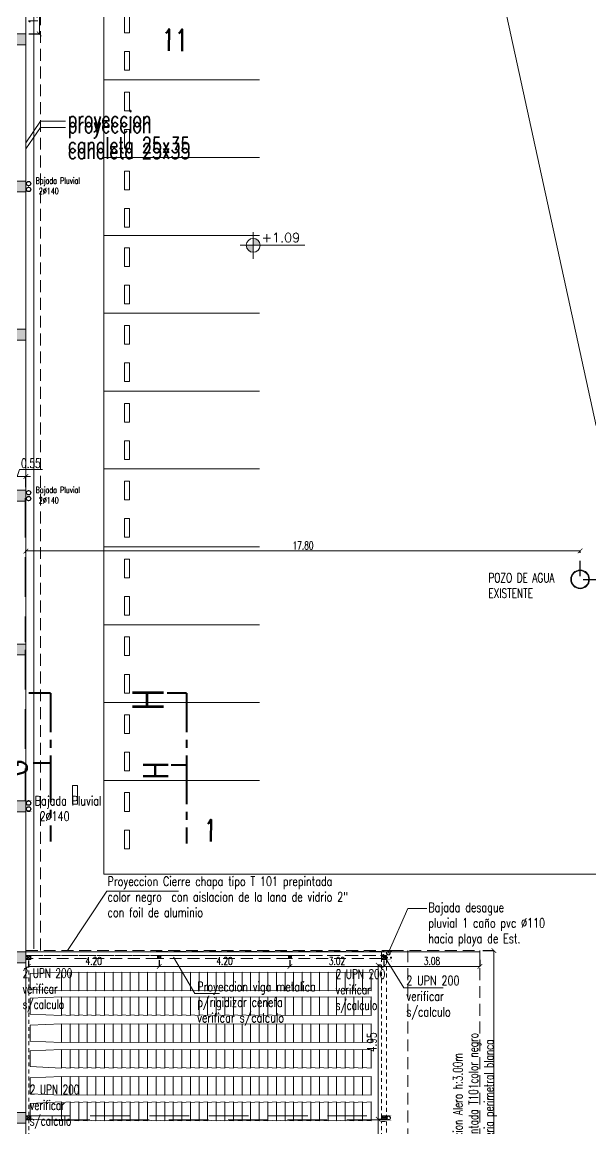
# Model space of a CAD drawing. Header units: millimetres. Extents: x 2828 to 3406, y 849 to 1266.
# Drawn here: x 2955.37 to 2973.64, y 1106.13 to 1141.67 of the extents above; entities that cross this region are included whole.
import ezdxf

# ---------------------------------------------------------------- set-up
doc = ezdxf.new("R2010")
doc.units = ezdxf.units.MM
doc.header["$PDMODE"] = 34
doc.header["$PDSIZE"] = -10
for name, pattern in [('CENTER', [2, 1.25, -0.25, 0.25, -0.25]), ('DASHDOT', [1, 0.5, -0.25, 0, -0.25]), ('DASHED', [19.049999999999997, 12.7, -6.35])]:
    doc.linetypes.add(name, pattern=pattern)
doc.layers.get('DEFPOINTS').update_dxf_attribs({"lineweight": 5})
for name, color, linetype, lineweight in [('0.05', 64, 'Continuous', 5), ('0.10', 161, 'Continuous', 9), ('0.15', 41, 'Continuous', 13), ('0.20', 4, 'Continuous', 15), ('0.30', 1, 'Continuous', 25), ('arq cotas', 152, 'Continuous', 13), ('arq tex', 31, 'Continuous', 5), ('arq tex 250', 31, 'Continuous', 5), ('columnas', 12, 'Continuous', 20), ('des pl texto', 41, 'Continuous', 5), ('equip tx', 220, 'Continuous', 5), ('gral texto', 70, 'Continuous', 5), ('L corte', 51, 'CENTER', 40), ('L corte 100', 83, 'CENTER', 40), ('proyecciones', 221, 'DASHED', 5)]:
    doc.layers.add(name, color=color, linetype=linetype, lineweight=lineweight)
for name, color, linetype, lineweight, true_color in [('equipa auxiliar', 7, 'Continuous', 13, 0x878787), ('hatch', 7, 'Continuous', 13, 0x949494), ('vehiculos', 7, 'Continuous', 9, 0x4a4a4a)]:
    doc.layers.add(name, color=color, linetype=linetype, lineweight=lineweight, true_color=true_color)
doc.styles.add('100', font='romans.shx', dxfattribs={"width": 0.75, "height": 0.2})
doc.styles.add('250-cts', font='romans.shx', dxfattribs={"width": 0.7, "height": 0.25})
doc.styles.add('COTAS', font='romans.shx')
doc.dimstyles.new('250', dxfattribs={"dimtxt": 0.3, "dimasz": 0.15, "dimexe": 0, "dimexo": 0.1, "dimgap": 0.05, "dimtad": 1, "dimzin": 0, "dimdsep": 46, "dimtxsty": '250-cts', "dimblk": 'ARCHTICK', "dimcen": 0.02, "dimclrd": 256, "dimclre": 256, "dimclrt": 256, "dimazin": 0, "dimtfac": 1, "dimtofl": 0, "dimtmove": 1, "dimatfit": 0, "dimldrblk": 'OPEN90', "dimfxl": 1, "dimtolj": 1, "dimtzin": 0, "dimlwd": -1, "dimarcsym": 0})

# ---------------------------------------------------------------- blocks, each defined once
blk = doc.blocks.new('colum. perim')
at = {"layer": '0.05'}
h = blk.add_hatch(color=256, dxfattribs=at)
h.dxf.hatch_style = 1
h.paths.add_polyline_path([(1.567334322282903, 49.6164756341102), (1.567334322282903, 49.9664756341102), (1.017334322282892, 49.96647563411017), (1.017334322282892, 49.6164756341102)])
at = {"layer": 'columnas'}
for p, q in [((1.567334322282903, 49.9664756341102), (1.017334322282892, 49.96647563411017)), ((1.017334322282892, 49.96647563411017), (1.017334322282892, 49.6164756341102)), ((1.017334322282892, 49.96647563411017), (1.567334322282903, 49.9664756341102)), ((1.017334322282892, 49.6164756341102), (1.017334322282892, 49.96647563411017)), ((1.567334322282903, 49.6164756341102), (1.567334322282903, 49.9664756341102)), ((1.567334322282903, 49.9664756341102), (1.567334322282903, 49.6164756341102)), ((1.017334322282892, 49.6164756341102), (1.567334322282903, 49.6164756341102)), ((1.567334322282903, 49.6164756341102), (1.017334322282892, 49.6164756341102))]:
    blk.add_line(p, q, dxfattribs=at)
blk = doc.blocks.new('_ARCHTICK')
at = {"color": 0, "linetype": 'ByBlock', "const_width": 0.15}
blk.add_lwpolyline([(-0.5, -0.5), (0.5, 0.5)], dxfattribs=at)
blk = doc.blocks.new('*D213')
at = {"layer": 'arq cotas', "transparency": 16777216}
for p, q in [((2955.218725408314, 1127.077636375367), (2955.286225408314, 1127.302636375367)), ((2955.286225408314, 1127.302636375367), (2956.026225408314, 1127.302636375367)), ((2954.943725408313, 1127.077636375367), (2954.793725408313, 1127.077636375367)), ((2954.943725408313, 1127.077636375367), (2955.493725408314, 1127.077636375367)), ((2955.493725408314, 1127.077636375367), (2955.643725408314, 1127.077636375367))]:
    blk.add_line(p, q, dxfattribs=at)
at = {"layer": 'arq cotas', "linetype": 'DASHDOT', "lineweight": -2, "transparency": 16777216}
for p, q in [((2954.943725408313, 1126.736866127902), (2954.943725408313, 1127.077636375367)), ((2955.493725408314, 1126.736866127902), (2955.493725408314, 1127.077636375367))]:
    blk.add_line(p, q, dxfattribs=at)
at = {"layer": 'DEFPOINTS', "color": 0, "transparency": 16777216}
for p in [(2955.493725408314, 1127.077636375367), (2954.943725408313, 1126.636866127902), (2955.493725408314, 1126.636866127902)]:
    blk.add_point(p, dxfattribs=at)
at = {"layer": 'arq cotas', "transparency": 16777216, "xscale": 0.15, "yscale": 0.15, "zscale": 0.15}
blk.add_blockref('_ARCHTICK', (2954.943725408313, 1127.077636375367), dxfattribs=at)
at = {"layer": 'arq cotas', "transparency": 16777216, "xscale": 0.15, "yscale": 0.15, "zscale": 0.15, "rotation": 180}
blk.add_blockref('_ARCHTICK', (2955.493725408314, 1127.077636375367), dxfattribs=at)
at = {"layer": 'arq cotas', "transparency": 16777216, "insert": (2955.656225408314, 1127.502636375367), "char_height": 0.3, "attachment_point": 5, "style": '250-cts'}
blk.add_mtext('\\A1;0.55', dxfattribs=at)
blk = doc.blocks.new('_Open90')
at = {"color": 0, "linetype": 'ByBlock', "lineweight": -2}
for p, q in [((0, 0), (-1, 0)), ((-0.5, 0.5), (0, 0)), ((0, 0), (-0.5, -0.5))]:
    blk.add_line(p, q, dxfattribs=at)
blk = doc.blocks.new('NIVEL')
at = {"layer": '0.10'}
h = blk.add_hatch(color=256, dxfattribs=at)
h.paths.add_polyline_path([(265.7353445571013, 100.1040895991147), (265.7373848911744, 99.65995018513684), (266.1815236928529, 99.66211971406653, 0.1035604483469258), (266.1433515084651, 99.84010314141995, 0.297796235187946)])
h.paths.add_polyline_path([(265.7373848911744, 99.65995018513661), (265.2932460894966, 99.65778065620691, 0.1035604483467802), (265.331418273884, 99.47979722885361, 0.297796235187946), (265.7394252252483, 99.21581077115877)])
for p, q in [((265.7373848911749, 98.78220300344435), (265.7373848911749, 100.5126208083572)), ((264.9023653021301, 99.65995018513684), (269.0557292805545, 99.65995018513684))]:
    blk.add_line(p, q, dxfattribs=at)
blk.add_circle((265.7373848911749, 99.65995018513684), 0.4441441005031938, dxfattribs=at)
blk = doc.blocks.new('UPN 16')
at = {"layer": '0.05'}
for p, q in [((2964.539947449355, 1086.708532794568), (2964.699947449355, 1086.578532794568)), ((2964.699947449355, 1086.708532794568), (2964.539947449355, 1086.578532794568))]:
    blk.add_line(p, q, dxfattribs=at)
at = {"layer": '0.20'}
for p, q in [((2964.699947449355, 1086.708532794568), (2964.539947449355, 1086.708532794568)), ((2964.539947449355, 1086.708532794568), (2964.539947449355, 1086.643532794568)), ((2964.539947449355, 1086.578532794568), (2964.539947449355, 1086.643532794568)), ((2964.699947449355, 1086.578532794568), (2964.539947449355, 1086.578532794568)), ((2964.691414116022, 1086.699999461235), (2964.548480782688, 1086.699999461235)), ((2964.548480782689, 1086.699999461235), (2964.548480782688, 1086.645325290445)), ((2964.548480782689, 1086.587066127902), (2964.548480782688, 1086.641740298692)), ((2964.691414116022, 1086.587066127901), (2964.548480782688, 1086.587066127902)), ((2964.691414116021, 1086.699999461235), (2964.691414116022, 1086.645325290445)), ((2964.691414116021, 1086.587066127902), (2964.691414116022, 1086.641740298692)), ((2964.699947449355, 1086.708532794568), (2964.699947449355, 1086.643532794568)), ((2964.699947449355, 1086.578532794568), (2964.699947449355, 1086.643532794568))]:
    blk.add_line(p, q, dxfattribs=at)
for centre, start, end in [((2964.542220842248, 1086.653918196572), 257.6525615963203, 306.0733742859655), ((2964.542220842248, 1086.633147392565), 53.9266257140275, 102.3474384036785), ((2964.697674056462, 1086.653918196572), 233.9266257140154, 282.3474384036799), ((2964.697674056462, 1086.633147392565), 77.65256159632138, 126.0733742859782)]:
    blk.add_arc(centre, 0.01063131647626381, start, end, dxfattribs=at)
blk = doc.blocks.new('*D368')
at = {"layer": 'arq cotas', "linetype": 'DASHDOT', "lineweight": -2, "transparency": 16777216}
for p, q in [((2955.59372540832, 1142.561860788284), (2955.925671332596, 1142.561860788284)), ((2955.59372540832, 1141.291866127902), (2955.925671332596, 1141.291866127902))]:
    blk.add_line(p, q, dxfattribs=at)
at = {"layer": 'arq cotas', "transparency": 16777216}
blk.add_line((2955.925671332596, 1142.561860788284), (2955.925671332596, 1141.291866127902), dxfattribs=at)
at = {"layer": 'DEFPOINTS', "color": 0, "transparency": 16777216}
for p in [(2955.49372540832, 1142.561860788284), (2955.49372540832, 1141.291866127902), (2955.925671332596, 1141.291866127902)]:
    blk.add_point(p, dxfattribs=at)
at = {"layer": 'arq cotas', "transparency": 16777216, "xscale": 0.15, "yscale": 0.15, "zscale": 0.15}
for p, rotation in [((2955.925671332596, 1142.561860788284), 90), ((2955.925671332596, 1141.291866127902), 270)]:
    blk.add_blockref('_ARCHTICK', p, dxfattribs=dict(at, rotation=rotation))
at = {"layer": 'arq cotas', "transparency": 16777216, "insert": (2955.725671332596, 1141.926863458094), "char_height": 0.3, "attachment_point": 5, "rotation": 90, "style": '250-cts'}
blk.add_mtext('\\A1;1.27', dxfattribs=at)
blk = doc.blocks.new('UPN 100')
at = {"layer": '0.10'}
for p, q in [((2960.422400905207, 1086.697453104488), (2960.322400905206, 1086.697453104488)), ((2960.322400905206, 1086.697453104488), (2960.322400905208, 1086.648573414408)), ((2960.422400905207, 1086.697453104488), (2960.322400905206, 1086.597412484647)), ((2960.422400905207, 1086.597412484647), (2960.322400905206, 1086.697453104488)), ((2960.322400905206, 1086.597412484647), (2960.322400905208, 1086.646332794568)), ((2960.422400905207, 1086.597412484647), (2960.322400905206, 1086.597412484647)), ((2960.417067571874, 1086.692119771155), (2960.32773423854, 1086.692119771154)), ((2960.32773423854, 1086.692119771154), (2960.32773423854, 1086.647453104488)), ((2960.32773423854, 1086.60274581798), (2960.32773423854, 1086.647453104488)), ((2960.417067571874, 1086.60274581798), (2960.32773423854, 1086.60274581798)), ((2960.417067571874, 1086.692119771155), (2960.417067571878, 1086.647453104488)), ((2960.417067571874, 1086.60274581798), (2960.417067571878, 1086.647453104488)), ((2960.422400905207, 1086.697453104488), (2960.42240090521, 1086.648573414411)), ((2960.422400905207, 1086.597412484647), (2960.42240090521, 1086.646332794564))]:
    blk.add_line(p, q, dxfattribs=at)
for centre, start, end in [((2960.326313367979, 1086.65394398074), 233.926625714053, 282.347438403695), ((2960.326313367979, 1086.640962228236), 77.65256159630546, 126.0733742859443), ((2960.418488442434, 1086.65394398074), 257.652561596305, 306.0733742859471), ((2960.418488442434, 1086.640962228235), 53.92662571405568, 102.3474384036945)]:
    blk.add_arc(centre, 0.006644572797676213, start, end, dxfattribs=at)
blk = doc.blocks.new('A$C7EDF4F95')
at = {"layer": 'equipa auxiliar'}
blk.add_lwpolyline([(-1.401579720550217e-05, -0.5097345130816393), (0, 0), (1.00354106361192, 0.04510514974481339), (1.003524565850512, -0.5548948500281767)], close=True, dxfattribs=at)
for points in [[(1.003540695913216, 0.0317324850498153), (1.279647258197656, 0.04509755785466041), (1.279630760436703, -0.5549024419187845), (1.003524933548761, -0.5415221853331786)], [(1.279646890498952, 0.03172489315920757), (1.555753452783392, 0.04508996596450743), (1.555736955021985, -0.5549100338089374), (1.279631128134497, -0.5415297772233316)], [(1.555753085085144, 0.03171730126905459), (1.831859647369583, 0.04508237407435445), (1.831843149608176, -0.5549176256990904), (1.555737322720233, -0.5415373691134846)], [(1.831859279671335, 0.03170970937890161), (2.10796584195532, 0.04507478218420147), (2.107949344193912, -0.5549252175892434), (1.831843517306424, -0.5415449610040923)], [(2.107965474257071, 0.03170211748874863), (2.384072036541511, 0.04506719029404849), (2.384055538779648, -0.5549328094793964), (2.107949711892161, -0.5415525528947001)], [(2.384071668842807, 0.03169452559859565), (2.660178231127247, 0.04505959840389551), (2.660161733365385, -0.5549404013695494), (2.384055906478352, -0.541560144784853)], [(2.660177863428544, 0.03168693370844267), (2.936284425712984, 0.04505200651328778), (2.936267927951576, -0.5549479932597023), (2.660162101064088, -0.541567736675006)], [(2.93628405801428, 0.03167934181828969), (3.21239062029872, 0.0450444146231348), (3.212374122537767, -0.5549555851498553), (2.936268295649825, -0.541575328565159)], [(3.212390252600926, 0.03167174992768196), (3.488496814885366, 0.04503682273298182), (3.488480317123503, -0.554963177040463), (3.212374490236016, -0.5415829204548572)], [(3.488496447186662, 0.03166415803752898), (3.764603009471102, 0.04502923084282884), (3.76458651170924, -0.554970768930616), (3.488480684822207, -0.541590512345465)], [(3.764602641772399, 0.031656566147376), (4.040709204056839, 0.04502163895267586), (4.040692706295431, -0.554978360820769), (3.764586879407943, -0.5415981042360727)], [(4.040708836358135, 0.03164897425722302), (4.316815398642575, 0.04501404706252288), (4.316798900881167, -0.554985952710922), (4.04069307399368, -0.5416056961262257)], [(4.316815030944326, 0.03164138236707004), (4.592921593228766, 0.04500645517191515), (4.592905095467358, -0.554993544601075), (4.316799268579416, -0.5416132880163786)], [(4.592921225530063, 0.03163379047691706), (4.869027787814503, 0.04499886328176217), (4.869011290053095, -0.555001136491228), (4.592905463165607, -0.5416208799065316)], [(4.869027420116254, 0.03162619858676408), (5.145133982400694, 0.04499127139206394), (5.145117484638831, -0.5550087283813809), (4.869011657751798, -0.5416284717957751)], [(5.14513361470199, 0.0316186066966111), (5.42124017698643, 0.04498367950191096), (5.421223679225022, -0.5550163202715339), (5.145117852337535, -0.5416360636863828)], [(5.421239809287727, 0.03161101480645812), (5.697346371572166, 0.04497608761175798), (5.697329873811213, -0.5550239121616869), (5.421224046923271, -0.5416436555769906)], [(5.697346003873918, 0.03160342291630514), (5.973452566158358, 0.044968495721605), (5.97343606839695, -0.5550315040518399), (5.697330241509007, -0.5416512474671435)], [(5.973452198460109, 0.03159583102615215), (6.249558760744549, 0.04496090383099727), (6.249542262983141, -0.5550390959419929), (5.973436436095199, -0.5416588393572965)], [(6.249558393045845, 0.03158823913599917), (6.525664955330285, 0.04495331194084429), (6.525648457568877, -0.5550466878321458), (6.24954263068139, -0.5416664312474495)], [(6.525664587632036, 0.03158064724584619), (6.801771149916476, 0.04494572005114605), (6.801754652154614, -0.5550542797222988), (6.525648825267581, -0.541674023136693)], [(6.801770782217773, 0.03157305535569321), (7.077877344502213, 0.04493812816099307), (7.077860846740805, -0.5550618716124518), (6.801755019853317, -0.5416816150273007)], [(7.077876976803509, 0.03156546346554023), (7.353983539087949, 0.04493053627084009), (7.353967041326996, -0.5550694635026048), (7.077861214439054, -0.5416892069179085)], [(7.3539831713897, 0.03155787157538725), (7.63008973367414, 0.04492294438068711), (7.630073235912732, -0.5550770553927578), (7.35396740902479, -0.5416967988080614)], [(7.630089365975891, 0.03155027968455215), (7.906195928260331, 0.04491535248939726), (7.906179430498923, -0.5550846472835929), (7.630073603610981, -0.5417043906988965)], [(7.906195560561628, 0.03154268779439917), (8.182302122846068, 0.04490776059924428), (8.18228562508466, -0.5550922391737458), (7.906179798197172, -0.5417119825890495)], [(8.182301755147819, 0.03153509590424619), (8.458408317432259, 0.04490016870954605), (8.458391819670396, -0.5550998310638988), (8.182285992783363, -0.541719574478293)], [(8.458407949733555, 0.03152750401409321), (8.734514512017995, 0.04489257681939307), (8.734498014256587, -0.5551074229540518), (8.4583921873691, -0.5417271663689007)], [(8.734514144319292, 0.03151991212394023), (9.010620706603731, 0.04488498492924009), (9.010604208842778, -0.5551150148442048), (8.734498381954836, -0.5417347582595085)], [(9.010620338905483, 0.03151232023378725), (9.286726901189923, 0.04487739303908711), (9.286710403428515, -0.5551226067343578), (9.010604576540572, -0.5417423501496614)], [(9.286726533491674, 0.0315047283434069), (9.562833095776114, 0.04486980114825201), (9.562816598014706, -0.5551301986247381), (9.286710771126764, -0.5417499420400418)], [(9.56283272807741, 0.03149713645325392), (9.83893929036185, 0.04486220925809903), (9.838922792600442, -0.5551377905148911), (9.562816965712955, -0.5417575339301948)], [(9.838938922663601, 0.03148954456310094), (10.11504548494804, 0.0448546173684008), (10.11502898718618, -0.5551453824050441), (9.838923160299146, -0.5417651258194383)], [(10.11504511724934, 0.03148195267294795), (10.39115167953378, 0.04484702547824782), (10.39113518177237, -0.555152974295197), (10.11502935488488, -0.541772717710046)], [(10.39115131183507, 0.03147436078279497), (10.66725787411951, 0.04483943358809483), (10.66724137635856, -0.55516056618535), (10.39113554947062, -0.5417803096006537)], [(10.66725750642127, 0.03146676889264199), (10.9433640687057, 0.04483184169794185), (10.9433475709443, -0.555168158075503), (10.66724174405635, -0.5417879014908067)]]:
    blk.add_lwpolyline(points, dxfattribs=at)
blk = doc.blocks.new('CAÑO PLUVIAL')
at = {"layer": '0.10'}
for radius in [0.07999999999999997, 0.07000000000024997]:
    blk.add_circle((2918.995853167095, 1168.895915800268, 142.3435748903341), radius, dxfattribs=at)
blk = doc.blocks.new('A$C66FC009E')
at = {"layer": '0.10'}
for p, q in [((-0.02999999999929059, -3.183231456205249e-12), (9.094947017729282e-13, 0.02999999999678948)), ((-0.02999999999929059, 0.02999999999678948), (9.094947017729282e-13, -3.183231456205249e-12))]:
    blk.add_line(p, q, dxfattribs=at)
blk.add_lwpolyline([(-0.02999999999929059, 0.02999999999678948), (9.094947017729282e-13, 0.02999999999678948), (9.094947017729282e-13, -3.183231456205249e-12), (-0.02999999999929059, -3.183231456205249e-12), (-0.02999999999929059, 0.02999999999678948)], dxfattribs=at)
blk = doc.blocks.new('A$C644B6DCD')
at = {"layer": '0.20', "const_width": 0.005}
blk.add_lwpolyline([(-0.05932018582370802, 0.1166332466775657), (-0.1393201858236353, 0.1166332466775657), (-0.1393201858236353, -0.007024030461934672), (-0.09932018582367164, -0.007024030461934672), (-0.09932018582367164, -0.04336675332615414), (0.1843370913115905, -0.04336675332638151), (0.1843370913111357, 0.2066332468784822), (0.1443370913120816, 0.2066332468787095), (0.1443370913120816, 0.2466332468786732), (0.02067981442451128, 0.2466332468791279), (0.02067981442451128, 0.1766332468785095)], dxfattribs=at)
at = {"layer": '0.10'}
for p in [(-0.06932018582438104, 0.08663324668100358), (0.05067981442380187, 0.1766332468816927), (0.1843370913102262, 0.1766332468816927), (-0.06932018582438104, -0.04336675332297091), (0.184337091310681, -0.04336675332251616)]:
    blk.add_blockref('A$C66FC009E', p, dxfattribs=at)
blk = doc.blocks.new('*D573')
at = {"layer": 'arq cotas', "linetype": 'DASHDOT', "lineweight": -2, "transparency": 16777216}
for p, q in [((2966.893729830495, 1106.431866128111), (2966.809307288598, 1106.431866128111)), ((2966.893729830494, 1101.481866128108), (2966.809307288598, 1101.481866128108))]:
    blk.add_line(p, q, dxfattribs=at)
at = {"layer": 'arq cotas', "transparency": 16777216}
blk.add_line((2966.809307288598, 1101.481866128108), (2966.809307288598, 1106.431866128111), dxfattribs=at)
at = {"layer": 'DEFPOINTS', "color": 0, "transparency": 16777216}
for p in [(2966.809307288598, 1106.431866128111), (2966.993729830495, 1106.431866128111), (2966.993729830494, 1101.481866128108)]:
    blk.add_point(p, dxfattribs=at)
at = {"layer": 'arq cotas', "transparency": 16777216, "xscale": 0.15, "yscale": 0.15, "zscale": 0.15}
for p, rotation in [((2966.809307288598, 1106.431866128111), 90), ((2966.809307288598, 1101.481866128108), 270)]:
    blk.add_blockref('_ARCHTICK', p, dxfattribs=dict(at, rotation=rotation))
at = {"layer": 'arq cotas', "transparency": 16777216, "insert": (2966.609307288597, 1103.95686612811), "char_height": 0.3, "attachment_point": 5, "rotation": 90, "style": '250-cts'}
blk.add_mtext('\\A1;4.95', dxfattribs=at)
blk = doc.blocks.new('*D574')
at = {"layer": 'arq cotas', "linetype": 'DASHDOT', "lineweight": -2, "transparency": 16777216}
for p, q in [((2966.893729830494, 1111.381866128104), (2966.809307288598, 1111.381866128104)), ((2966.893729830495, 1106.431866128111), (2966.809307288598, 1106.431866128111))]:
    blk.add_line(p, q, dxfattribs=at)
at = {"layer": 'arq cotas', "transparency": 16777216}
blk.add_line((2966.809307288598, 1106.431866128111), (2966.809307288598, 1111.381866128104), dxfattribs=at)
at = {"layer": 'DEFPOINTS', "color": 0, "transparency": 16777216}
for p in [(2966.809307288598, 1111.381866128104), (2966.993729830494, 1111.381866128104), (2966.993729830495, 1106.431866128111)]:
    blk.add_point(p, dxfattribs=at)
at = {"layer": 'arq cotas', "transparency": 16777216, "xscale": 0.15, "yscale": 0.15, "zscale": 0.15}
for p, rotation in [((2966.809307288598, 1111.381866128104), 90), ((2966.809307288598, 1106.431866128111), 270)]:
    blk.add_blockref('_ARCHTICK', p, dxfattribs=dict(at, rotation=rotation))
at = {"layer": 'arq cotas', "transparency": 16777216, "insert": (2966.609307288597, 1108.906866128108), "char_height": 0.3, "attachment_point": 5, "rotation": 90, "style": '250-cts'}
blk.add_mtext('\\A1;4.95', dxfattribs=at)
blk = doc.blocks.new('*D737')
at = {"layer": 'arq cotas', "linetype": 'DASHDOT', "lineweight": -2, "transparency": 16777216}
for p, q in [((2970.173729830497, 1111.856866127904), (2970.525374018413, 1111.856866127904)), ((2970.173729830492, 1084.456866127903), (2970.525374018413, 1084.456866127903))]:
    blk.add_line(p, q, dxfattribs=at)
at = {"layer": 'arq cotas', "transparency": 16777216}
blk.add_line((2970.525374018413, 1084.456866127903), (2970.525374018413, 1111.856866127904), dxfattribs=at)
at = {"layer": 'DEFPOINTS', "color": 0, "transparency": 16777216}
for p in [(2970.073729830497, 1111.856866127904), (2970.525374018413, 1111.856866127904), (2970.073729830492, 1084.456866127903)]:
    blk.add_point(p, dxfattribs=at)
at = {"layer": 'arq cotas', "transparency": 16777216, "xscale": 0.15, "yscale": 0.15, "zscale": 0.15}
for p, rotation in [((2970.525374018413, 1111.856866127904), 90), ((2970.525374018413, 1084.456866127903), 270)]:
    blk.add_blockref('_ARCHTICK', p, dxfattribs=dict(at, rotation=rotation))
at = {"layer": 'arq cotas', "transparency": 16777216, "insert": (2970.350374018413, 1098.156866127904), "char_height": 0.25, "attachment_point": 5, "rotation": 90, "style": '250-cts'}
blk.add_mtext('\\A1;27.40', dxfattribs=at)
blk = doc.blocks.new('*D738')
at = {"layer": 'arq cotas', "linetype": 'DASHDOT', "lineweight": -2, "transparency": 16777216}
for p, q in [((2966.993729830494, 1111.5318661279), (2966.993729830494, 1111.344271061727)), ((2970.073729830498, 1111.556866128106), (2970.073729830498, 1111.344271061727))]:
    blk.add_line(p, q, dxfattribs=at)
at = {"layer": 'arq cotas', "transparency": 16777216}
blk.add_line((2966.993729830494, 1111.344271061727), (2970.073729830498, 1111.344271061727), dxfattribs=at)
at = {"layer": 'DEFPOINTS', "color": 0, "transparency": 16777216}
for p in [(2966.993729830494, 1111.6318661279), (2970.073729830498, 1111.656866128106), (2970.073729830498, 1111.344271061727)]:
    blk.add_point(p, dxfattribs=at)
at = {"layer": 'arq cotas', "transparency": 16777216, "xscale": 0.15, "yscale": 0.15, "zscale": 0.15, "rotation": 180}
blk.add_blockref('_ARCHTICK', (2966.993729830494, 1111.344271061727), dxfattribs=at)
at = {"layer": 'arq cotas', "transparency": 16777216, "xscale": 0.15, "yscale": 0.15, "zscale": 0.15}
blk.add_blockref('_ARCHTICK', (2970.073729830498, 1111.344271061727), dxfattribs=at)
at = {"layer": 'arq cotas', "transparency": 16777216, "insert": (2968.533729830496, 1111.519271061727), "char_height": 0.25, "attachment_point": 5, "style": '250-cts'}
blk.add_mtext('\\A1;3.08', dxfattribs=at)
blk = doc.blocks.new('*D739')
at = {"layer": 'arq cotas', "linetype": 'DASHDOT', "lineweight": -2, "transparency": 16777216}
for p, q in [((2963.97372540832, 1111.546845817983), (2963.97372540832, 1111.344271061727)), ((2966.993729830494, 1111.5318661279), (2966.993729830494, 1111.344271061727))]:
    blk.add_line(p, q, dxfattribs=at)
at = {"layer": 'arq cotas', "transparency": 16777216}
blk.add_line((2966.993729830494, 1111.344271061727), (2963.97372540832, 1111.344271061727), dxfattribs=at)
at = {"layer": 'DEFPOINTS', "color": 0, "transparency": 16777216}
for p in [(2963.97372540832, 1111.646845817983), (2966.993729830494, 1111.6318661279), (2963.97372540832, 1111.344271061727)]:
    blk.add_point(p, dxfattribs=at)
at = {"layer": 'arq cotas', "transparency": 16777216, "xscale": 0.15, "yscale": 0.15, "zscale": 0.15, "rotation": 180}
blk.add_blockref('_ARCHTICK', (2963.97372540832, 1111.344271061727), dxfattribs=at)
at = {"layer": 'arq cotas', "transparency": 16777216, "xscale": 0.15, "yscale": 0.15, "zscale": 0.15}
blk.add_blockref('_ARCHTICK', (2966.993729830494, 1111.344271061727), dxfattribs=at)
at = {"layer": 'arq cotas', "transparency": 16777216, "insert": (2965.483727619408, 1111.519271061727), "char_height": 0.25, "attachment_point": 5, "style": '250-cts'}
blk.add_mtext('\\A1;3.02', dxfattribs=at)
blk = doc.blocks.new('*D740')
at = {"layer": 'arq cotas', "linetype": 'DASHDOT', "lineweight": -2, "transparency": 16777216}
for p, q in [((2959.773725408319, 1111.546845817983), (2959.773725408319, 1111.344271061727)), ((2963.97372540832, 1111.546845817983), (2963.97372540832, 1111.344271061727))]:
    blk.add_line(p, q, dxfattribs=at)
at = {"layer": 'arq cotas', "transparency": 16777216}
blk.add_line((2963.97372540832, 1111.344271061727), (2959.773725408319, 1111.344271061727), dxfattribs=at)
at = {"layer": 'DEFPOINTS', "color": 0, "transparency": 16777216}
for p in [(2959.773725408319, 1111.646845817983), (2963.97372540832, 1111.646845817983), (2959.773725408319, 1111.344271061727)]:
    blk.add_point(p, dxfattribs=at)
at = {"layer": 'arq cotas', "transparency": 16777216, "xscale": 0.15, "yscale": 0.15, "zscale": 0.15, "rotation": 180}
blk.add_blockref('_ARCHTICK', (2959.773725408319, 1111.344271061727), dxfattribs=at)
at = {"layer": 'arq cotas', "transparency": 16777216, "xscale": 0.15, "yscale": 0.15, "zscale": 0.15}
blk.add_blockref('_ARCHTICK', (2963.97372540832, 1111.344271061727), dxfattribs=at)
at = {"layer": 'arq cotas', "transparency": 16777216, "insert": (2961.87372540832, 1111.519271061727), "char_height": 0.25, "attachment_point": 5, "style": '250-cts'}
blk.add_mtext('\\A1;4.20', dxfattribs=at)
blk = doc.blocks.new('*D741')
at = {"layer": 'arq cotas', "linetype": 'DASHDOT', "lineweight": -2, "transparency": 16777216}
for p, q in [((2955.57372540832, 1111.531866127904), (2955.57372540832, 1111.344271061727)), ((2959.773725408319, 1111.546845817983), (2959.773725408319, 1111.344271061727))]:
    blk.add_line(p, q, dxfattribs=at)
at = {"layer": 'arq cotas', "transparency": 16777216}
blk.add_line((2959.773725408319, 1111.344271061727), (2955.57372540832, 1111.344271061727), dxfattribs=at)
at = {"layer": 'DEFPOINTS', "color": 0, "transparency": 16777216}
for p in [(2955.57372540832, 1111.631866127904), (2959.773725408319, 1111.646845817983), (2955.57372540832, 1111.344271061727)]:
    blk.add_point(p, dxfattribs=at)
at = {"layer": 'arq cotas', "transparency": 16777216, "xscale": 0.15, "yscale": 0.15, "zscale": 0.15, "rotation": 180}
blk.add_blockref('_ARCHTICK', (2955.57372540832, 1111.344271061727), dxfattribs=at)
at = {"layer": 'arq cotas', "transparency": 16777216, "xscale": 0.15, "yscale": 0.15, "zscale": 0.15}
blk.add_blockref('_ARCHTICK', (2959.773725408319, 1111.344271061727), dxfattribs=at)
at = {"layer": 'arq cotas', "transparency": 16777216, "insert": (2957.67372540832, 1111.519271061727), "char_height": 0.25, "attachment_point": 5, "style": '250-cts'}
blk.add_mtext('\\A1;4.20', dxfattribs=at)
blk = doc.blocks.new('*D839')
at = {"layer": 'arq cotas', "linetype": 'DASHDOT', "lineweight": -2, "transparency": 16777216}
for p, q in [((2955.493725413342, 1123.873535925346), (2955.493725413342, 1124.68650869082)), ((2973.293725408314, 1123.873535925346), (2973.293725408314, 1124.68650869082))]:
    blk.add_line(p, q, dxfattribs=at)
at = {"layer": 'arq cotas', "transparency": 16777216}
blk.add_line((2973.293725408314, 1124.68650869082), (2955.493725413342, 1124.68650869082), dxfattribs=at)
at = {"layer": 'DEFPOINTS', "color": 0, "transparency": 16777216}
for p in [(2955.493725413342, 1124.68650869082), (2955.493725413342, 1123.773535925346, -101.1666555813427), (2973.293725408314, 1123.773535925346)]:
    blk.add_point(p, dxfattribs=at)
at = {"layer": 'arq cotas', "transparency": 16777216, "xscale": 0.15, "yscale": 0.15, "zscale": 0.15, "rotation": 180}
blk.add_blockref('_ARCHTICK', (2955.493725413342, 1124.68650869082), dxfattribs=at)
at = {"layer": 'arq cotas', "transparency": 16777216, "xscale": 0.15, "yscale": 0.15, "zscale": 0.15}
blk.add_blockref('_ARCHTICK', (2973.293725408314, 1124.68650869082), dxfattribs=at)
at = {"layer": 'arq cotas', "transparency": 16777216, "insert": (2964.393725410828, 1124.86150869082), "char_height": 0.25, "attachment_point": 5, "style": '250-cts'}
blk.add_mtext('\\A1;17.80', dxfattribs=at)
blk = doc.blocks.new('*D842')
at = {"layer": 'arq cotas', "linetype": 'DASHDOT', "lineweight": -2, "transparency": 16777216}
for p, q in [((2973.393725408313, 1123.773535925346), (2982.319024006416, 1123.773535925346)), ((2987.993725408315, 1117.773535925346), (2982.319024006416, 1117.773535925346))]:
    blk.add_line(p, q, dxfattribs=at)
at = {"layer": 'arq cotas', "transparency": 16777216}
blk.add_line((2982.319024006416, 1117.773535925346), (2982.319024006416, 1123.773535925346), dxfattribs=at)
at = {"layer": 'DEFPOINTS', "color": 0, "transparency": 16777216}
for p in [(2973.293725408314, 1123.773535925346), (2982.319024006416, 1123.773535925346), (2988.093725408315, 1117.773535925346)]:
    blk.add_point(p, dxfattribs=at)
at = {"layer": 'arq cotas', "transparency": 16777216, "xscale": 0.15, "yscale": 0.15, "zscale": 0.15}
for p, rotation in [((2982.319024006416, 1123.773535925346), 90), ((2982.319024006416, 1117.773535925346), 270)]:
    blk.add_blockref('_ARCHTICK', p, dxfattribs=dict(at, rotation=rotation))
at = {"layer": 'arq cotas', "transparency": 16777216, "insert": (2982.144024006415, 1120.773535925346), "char_height": 0.25, "attachment_point": 5, "rotation": 90, "style": '250-cts'}
blk.add_mtext('\\A1;6.00', dxfattribs=at)

msp = doc.modelspace()

# ---------------------------------------------------------------- linework, layer by layer
at = {"layer": '0.05', "ltscale": 0.05}
msp.add_line((2955.493606965699, 1146.266866127902), (2955.493606965698, 1141.291866127902), dxfattribs=at)
at = {"layer": '0.05'}
for p, q in [((2955.493469813734, 1140.941866127903), (2955.493725408315, 1136.456866127903)), ((2957.993725413342, 1139.818737361434), (2962.993725413342, 1139.818737361434)), ((2957.993725413342, 1139.818737361434), (2962.993725413342, 1139.818737361434)), ((2957.993725413342, 1137.318737361434), (2962.993725413342, 1137.318737361434)), ((2955.493725408315, 1136.456866127903), (2955.493725408315, 1133.956866127903)), ((2957.993725413342, 1134.818737361434), (2962.993725413342, 1134.818737361434)), ((2955.493725408313, 1126.736866127903), (2955.493725408313, 1133.956866127903)), ((2957.993725413342, 1132.318737361434), (2962.993725413342, 1132.318737361434)), ((2957.993725413342, 1129.818737361434), (2962.993725413342, 1129.818737361434)), ((2957.993725413342, 1127.318737361434), (2962.993725413342, 1127.318737361434)), ((2955.493725408313, 1121.696866127903), (2955.493725408313, 1126.386866127903)), ((2955.493725408313, 1121.696866127903), (2955.493725408313, 1126.386866127903)), ((2955.493725408313, 1121.696237459177), (2955.493725408313, 1126.386237459177)), ((2957.993725413342, 1124.818737361434), (2962.993725413342, 1124.818737361434)), ((2957.993725413342, 1122.318737361434), (2962.993725413342, 1122.318737361434)), ((2957.993725413342, 1122.318737361434), (2962.993725413342, 1122.318737361434)), ((2955.493725408313, 1121.456866127903), (2955.493725408312, 1106.656866127903)), ((2957.993725413342, 1119.818737361434), (2962.993725413342, 1119.818737361434)), ((2957.993725413342, 1117.318737361434), (2962.993725413342, 1117.318737361434)), ((2957.993725413342, 1114.306866127903), (2962.993725413342, 1114.306866127903)), ((2957.993725413342, 1114.306866127903), (2962.993725413342, 1114.306866127903))]:
    msp.add_line(p, q, dxfattribs=at)
at = {"layer": '0.05', "linetype": 'ByBlock'}
for p, q in [((2967.00395982583, 1111.56687029071), (2967.003959825315, 1111.5668661279)), ((2955.493725411834, 1108.231866127904), (2955.493725411789, 1106.531866127875))]:
    msp.add_line(p, q, dxfattribs=at)
at = {"layer": '0.05'}
for points in [[(2957.993725413342, 1195.502401255846), (2957.993725413342, 1202.957827984478), (2955.493781364421, 1202.957827984479), (2955.493725408313, 1111.806866127903), (2970.073729830498, 1111.806866127903)], [(2973.804020526219, 1114.306866127903), (2957.993725413342, 1114.306866127903), (2957.993725413342, 1142.318737361434)]]:
    msp.add_lwpolyline(points, dxfattribs=at)
for points, const_width in [([(2955.493725408311, 1136.535288449106), (2955.493725408312, 1136.579575772746), (2955.677064125561, 1136.579575772746), (2955.677064125566, 1136.204156483059), (2955.493725408312, 1136.204156483059), (2955.493725408312, 1136.249897415613)], 0.002), ([(2955.493725408311, 1126.606790700445), (2955.493725408312, 1126.651078024086), (2955.677064125561, 1126.651078024086), (2955.677064125566, 1126.275658734398), (2955.493725408312, 1126.275658734399), (2955.493725408312, 1126.321399666952)], 0.002), ([(2955.493725408311, 1116.639066193672), (2955.493725408312, 1116.683353517312), (2955.677064125561, 1116.683353517312), (2955.677064125566, 1116.307934227625), (2955.493725408312, 1116.307934227625), (2955.493725408312, 1116.353675160179)], 0.002), ([(2967.073729830495, 1106.524722466083), (2967.073729830495, 1106.556586786516), (2967.231967231476, 1106.556586786516), (2967.231967231482, 1106.407215402477), (2967.073729830496, 1106.407215402477), (2967.073729830495, 1106.437159132322)], 0.005)]:
    msp.add_lwpolyline(points, dxfattribs=dict(at, const_width=const_width))
msp.add_lwpolyline([(2955.193534395585, 1106.306866127903), (2955.493725408312, 1106.306866127903), (2955.493725408312, 1101.656866127903), (2955.193534395585, 1101.656866127903)], close=True, dxfattribs=at)
for centre in [(2955.580966220474, 1136.4836551888), (2955.580966220474, 1136.295539420708), (2955.580966220474, 1126.55515744014), (2955.580966220474, 1126.367041672047), (2955.580966220474, 1116.587432933366), (2955.580966220474, 1116.399317165274)]:
    msp.add_circle(centre, 0.07, dxfattribs=at)
at = {"layer": '0.15'}
for radius in [0.3, 0.28]:
    msp.add_circle((2973.293725408314, 1123.773535925346), radius, dxfattribs=at)
at = {"layer": '0.20', "const_width": 0.005}
msp.add_lwpolyline([(2966.994816341622, 1111.696856351375), (2966.914816341622, 1111.696856351375), (2966.914816341622, 1111.820513628515), (2966.954816341622, 1111.820513628515), (2966.954816341622, 1111.856856351379), (2967.238473618757, 1111.856856351379), (2967.238473618757, 1111.606856351174), (2967.198473618758, 1111.606856351174), (2967.198473618758, 1111.566856351174), (2967.07481634187, 1111.566856351174), (2967.07481634187, 1111.631856351375)], dxfattribs=at)
at = {"layer": '0.30'}
for centre in [(2955.580966220476, 1136.483655188801), (2955.580966220476, 1136.295539420708), (2955.580966220476, 1126.55515744014), (2955.580966220476, 1126.367041672048), (2955.580966220476, 1116.587432933367), (2955.580966220476, 1116.399317165274)]:
    msp.add_circle(centre, 0.07, dxfattribs=at)
at = {"layer": 'arq tex'}
for p, q in [((2955.963725408298, 1138.286686851393), (2955.493725408313, 1137.596163828439)), ((2955.963725408298, 1138.286686851393), (2956.771145024281, 1138.286686851393)), ((2956.833041397304, 1111.856866127904), (2958.090726579666, 1113.757311375089)), ((2958.090726579666, 1113.757311375089), (2960.396147642677, 1113.757311375089)), ((2967.132725725073, 1111.770646783662), (2967.75938542768, 1113.208245392475, -2.715367536371268e-08)), ((2967.75938542768, 1113.208245392475, -2.715367536371268e-08), (2968.372183528993, 1113.208245392475, -2.715367536371268e-08))]:
    msp.add_line(p, q, dxfattribs=at)
at = {"layer": 'arq tex 250'}
for p, q in [((2960.235464210375, 1111.642006792325), (2960.921612361006, 1110.469377294766)), ((2966.994816341622, 1111.696856351375), (2967.636675493184, 1110.654990341496)), ((2960.921612361006, 1110.469377294766), (2961.715206963156, 1110.469377294766)), ((2967.636675493184, 1110.654990341496), (2968.894585428703, 1110.654990341496))]:
    msp.add_line(p, q, dxfattribs=at)
at = {"layer": 'equip tx'}
for q in [(2955.493725408313, 1137.797396450184), (2956.771145024281, 1138.487919473138)]:
    msp.add_line((2955.963725408298, 1138.487919473138), q, dxfattribs=at)
at = {"layer": 'hatch'}
msp.add_line((2967.393725408246, 1158.106835840771), (2973.80402052624, 1128.707317282632), dxfattribs=at)
at = {"layer": 'L corte'}
for p, q in [((2956.286488352718, 1120.118849119739), (2955.586659628811, 1120.118849119739)), ((2956.286488352718, 1120.118849119739), (2956.286488352718, 1116.976241339366)), ((2960.652107909344, 1120.118849119739), (2960.034838411812, 1120.118849119739)), ((2960.652107909344, 1120.118849119739), (2960.652107909344, 1116.976241339366))]:
    msp.add_line(p, q, dxfattribs=at)
at = {"layer": 'L corte 100'}
for p, q in [((2956.286488352718, 1117.868593228495), (2955.726625373592, 1117.868593228495)), ((2956.286488352718, 1117.868593228495), (2956.286488352718, 1115.354507004196)), ((2960.652107909344, 1117.803884846384), (2960.158292311317, 1117.803884846384)), ((2960.652107909344, 1117.803884846384), (2960.652107909344, 1115.289798622085))]:
    msp.add_line(p, q, dxfattribs=at)
at = {"layer": 'proyecciones', "color": 251, "ltscale": 0.1, "true_color": 0x6b6b6b}
for p, q in [((2955.468725408313, 1126.386866127903), (2955.468725408312, 1121.756866127903)), ((2955.468725408312, 1121.506866127903), (2955.468725408312, 1116.656866127903))]:
    msp.add_line(p, q, dxfattribs=at)
at = {"layer": 'proyecciones', "ltscale": 0.03, "elevation": -101.1666555813427}
msp.add_lwpolyline([(2955.493725413342, 1236.299721276208), (2955.743725408317, 1236.299721276208), (2955.743725408317, 1111.856866127904), (2955.493725413342, 1111.856866127904)], close=True, dxfattribs=at)
at = {"layer": 'proyecciones', "ltscale": 0.03}
for points in [[(2955.743725408317, 1112.263170967978), (2955.743725408314, 1112.263170967978), (2955.743725408314, 1236.299723306747), (2955.743725408317, 1236.299723306747)], [(2955.49372540832, 1111.696866127904), (2966.914816341622, 1111.698684989913), (2966.914816341622, 1111.818684989976), (2955.49372540832, 1111.816866127966)], [(2959.723725408319, 1111.596825508062), (2955.65372540832, 1111.596825508062), (2955.65372540832, 1111.696891608651), (2959.723725408319, 1111.696891608651)], [(2963.923725408322, 1111.596825508295), (2959.82372540793, 1111.596825508295), (2959.82372540793, 1111.696891608883), (2963.923725408322, 1111.696891608883)], [(2966.913729830495, 1111.596800027316), (2964.023725407931, 1111.596800027316), (2964.023725407931, 1111.696866127904), (2966.913729830495, 1111.696866127904)]]:
    msp.add_lwpolyline(points, close=True, dxfattribs=at)
for points in [[(2955.965226143294, 1111.856866127904), (2955.965226143296, 1236.299721276208), (2955.743725408317, 1236.299723306747)], [(2967.238473618757, 1111.856856351379), (2970.073729830495, 1111.856866127904), (2970.073729830495, 1084.45686612737), (2955.24372540839, 1084.45686612737), (2955.243725408237, 1086.706866127699)], [(2955.493725408313, 1111.856866127904), (2967.23196723147, 1111.856866127904)], [(2967.760757681058, 1111.856858152318), (2967.760758693342, 1085.40945806901)]]:
    msp.add_lwpolyline(points, dxfattribs=at)
at = {"layer": 'proyecciones', "ltscale": 0.01}
for points in [[(2967.074816341869, 1106.496856351378), (2966.914816341869, 1106.496856351378), (2966.913729830495, 1111.5668661279), (2967.073729830495, 1111.5668661279)], [(2955.593725408314, 1111.316866128103), (2955.493725408318, 1111.316866128103), (2955.493725408318, 1106.5468661279), (2955.593725408314, 1106.5468661279)], [(2955.593725408314, 1106.4168661279), (2955.493725408319, 1106.4168661279), (2955.493725408319, 1101.546866128108), (2955.593725408314, 1101.546866128108)], [(2967.073729830498, 1101.546866128109), (2966.913729830499, 1101.546866128109), (2966.913729830499, 1106.366866128104), (2967.073729830498, 1106.366866128104)]]:
    msp.add_lwpolyline(points, close=True, dxfattribs=at)
at = {"layer": 'proyecciones', "color": 251, "ltscale": 0.1, "true_color": 0x6b6b6b}
msp.add_lwpolyline([(2955.653725408314, 1106.546866128105), (2967.073729830494, 1106.5468661279), (2967.073729830494, 1106.4168661279), (2955.653725408314, 1106.4168661279)], close=True, dxfattribs=at)
at = {"layer": 'vehiculos', "elevation": -101.1666555813427}
for points in [[(2958.663725413341, 1141.924164090066), (2958.663725413341, 1141.324164090066), (2958.823725413341, 1141.324164090066), (2958.823725413341, 1141.924164090066)], [(2958.663725413341, 1140.124164090066), (2958.663725413341, 1140.724164090065), (2958.823725413341, 1140.724164090065), (2958.823725413341, 1140.124164090066)], [(2958.663725413341, 1139.424164090066), (2958.663725413341, 1138.824164090066), (2958.823725413341, 1138.824164090066), (2958.823725413341, 1139.424164090066)], [(2958.663725413341, 1137.624164090066), (2958.663725413341, 1138.224164090065), (2958.823725413341, 1138.224164090065), (2958.823725413341, 1137.624164090066)], [(2958.663725413341, 1136.880093000628), (2958.663725413341, 1136.280093000627), (2958.823725413341, 1136.280093000627), (2958.823725413341, 1136.880093000628)], [(2958.663725413341, 1135.080093000628), (2958.663725413341, 1135.680093000627), (2958.823725413341, 1135.680093000627), (2958.823725413341, 1135.080093000628)], [(2958.66372541334, 1134.424164090066), (2958.66372541334, 1133.824164090066), (2958.823725413341, 1133.824164090066), (2958.823725413341, 1134.424164090066)], [(2958.66372541334, 1132.624164090066), (2958.66372541334, 1133.224164090065), (2958.823725413341, 1133.224164090065), (2958.823725413341, 1132.624164090066)], [(2958.663725413341, 1131.924164090066), (2958.663725413341, 1131.324164090066), (2958.823725413341, 1131.324164090066), (2958.823725413341, 1131.924164090066)], [(2958.663725413341, 1130.124164090066), (2958.663725413341, 1130.724164090065), (2958.823725413341, 1130.724164090065), (2958.823725413341, 1130.124164090066)], [(2958.66372541334, 1129.424164090066), (2958.66372541334, 1128.824164090066), (2958.823725413341, 1128.824164090066), (2958.823725413341, 1129.424164090066)], [(2958.66372541334, 1127.624164090066), (2958.66372541334, 1128.224164090065), (2958.823725413341, 1128.224164090065), (2958.823725413341, 1127.624164090066)], [(2958.663725413341, 1126.924164090066), (2958.663725413341, 1126.324164090066), (2958.823725413341, 1126.324164090066), (2958.823725413341, 1126.924164090066)], [(2958.663725413341, 1125.124164090066), (2958.663725413341, 1125.724164090065), (2958.823725413341, 1125.724164090065), (2958.823725413341, 1125.124164090066)], [(2958.66372541334, 1124.424164090066), (2958.66372541334, 1123.824164090066), (2958.823725413341, 1123.824164090066), (2958.823725413341, 1124.424164090066)], [(2958.66372541334, 1122.624164090066), (2958.66372541334, 1123.224164090065), (2958.823725413341, 1123.224164090065), (2958.823725413341, 1122.624164090066)], [(2958.663725413341, 1121.924164090066), (2958.663725413341, 1121.324164090066), (2958.823725413341, 1121.324164090066), (2958.823725413341, 1121.924164090066)], [(2958.663725413341, 1120.124164090066), (2958.663725413341, 1120.724164090065), (2958.823725413341, 1120.724164090065), (2958.823725413341, 1120.124164090066)], [(2958.663725413341, 1119.424164090066), (2958.663725413341, 1118.824164090066), (2958.823725413341, 1118.824164090066), (2958.823725413341, 1119.424164090066)], [(2958.663725413341, 1117.624164090066), (2958.663725413341, 1118.224164090065), (2958.823725413341, 1118.224164090065), (2958.823725413341, 1117.624164090066)], [(2958.663725413341, 1116.924164090066), (2958.663725413341, 1116.324164090066), (2958.823725413341, 1116.324164090066), (2958.823725413341, 1116.924164090066)], [(2958.663725413341, 1115.124164090066), (2958.663725413341, 1115.724164090065), (2958.823725413341, 1115.724164090065), (2958.823725413341, 1115.124164090066)]]:
    msp.add_lwpolyline(points, close=True, dxfattribs=at)
at = {"layer": 'vehiculos'}
msp.add_lwpolyline([(2956.989420850829, 1116.557317282631), (2956.989420850829, 1117.157317282631), (2957.149420850829, 1117.157317282631), (2957.149420850829, 1116.557317282631)], close=True, dxfattribs=at)

# ---------------------------------------------------------------- block references
for p in [(-9.046222041035435, 24.98833333333573), (2.373782381139335, 24.98833333333164), (-9.046222041036344, 19.83833333333155), (2.373782381140245, 19.8383333333345)]:
    msp.add_blockref('UPN 16', p)
at = {"layer": '0.05', "xscale": -1, "rotation": 180}
msp.add_blockref('A$C644B6DCD', (2967.054136527445, 1111.813489598053), dxfattribs=at)
at = {"layer": '0.10', "xscale": 0.5, "yscale": 0.5, "zscale": 0.5}
msp.add_blockref('NIVEL', (2829.926361871529, 1084.6720350304), dxfattribs=at)
at = {"layer": '0.10', "xscale": -0.7490928343818268, "yscale": 0.7490928343818268, "zscale": 0.7490928343818268, "rotation": 180}
for p in [(780.5338485273351, 1987.382201447826, -106.6285519706422), (780.5338485273473, 1987.382166481236, -106.6285519706422), (780.5472288809606, 1982.091695755561, -106.6285519706422)]:
    msp.add_blockref('CAÑO PLUVIAL', p, dxfattribs=at)
at = {"layer": '0.10', "xscale": -1, "rotation": 180}
for p in [(-0.5986754968871537, 2198.294278612551), (3.601324503112664, 2198.294278612551)]:
    msp.add_blockref('UPN 100', p, dxfattribs=at)
at = {"layer": 'columnas', "xscale": -1}
msp.add_blockref('colum. perim', (2956.511059730597, 1091.325390493792), dxfattribs=at)
at = {"layer": 'columnas', "ltscale": 0.05, "xscale": -1}
for p in [(2956.511059730597, 1086.600390493789), (2956.511059730597, 1076.670390493792), (2956.511059730597, 1071.730390493793), (2956.511059730597, 1066.690390493793), (2956.511059730597, 1061.840390493793), (2956.511059730597, 1056.690390493793)]:
    msp.add_blockref('colum. perim', p, dxfattribs=at)
at = {"layer": 'columnas', "ltscale": 0.05}
msp.add_blockref('colum. perim', (2953.92639108603, 1081.841019162518), dxfattribs=at)
at = {"layer": 'equipa auxiliar'}
for p in [(2955.634317076083, 1111.113036189277), (2955.634317076083, 1110.325196413861), (2955.634317076083, 1109.452658241738), (2955.634317076083, 1108.634948482496), (2955.634317076083, 1107.762410310373), (2955.634317076083, 1106.944700551132)]:
    msp.add_blockref('A$C7EDF4F95', p, dxfattribs=at)

# ---------------------------------------------------------------- texts
at = {"layer": '0.10', "insert": (2963.066657090601, 1134.898390717965), "char_height": 0.3, "width": 2.114558365796483, "attachment_point": 1, "style": 'COTAS'}
msp.add_mtext('+1.09', dxfattribs=at)
at = {"layer": 'arq tex', "attachment_point": 1}
for s, width, gutter_width, insert, char_height, style in [('proyeccion\\Pcanaleta 25x35', 50.70214550810817, 12.5, (2956.841667947058, 1138.607999605329), 0.5, '100'), ('POZO DE AGUA\\PEXISTENTE', 53.27531914754854, 10, (2970.346962892076, 1123.975812475178), 0.3, '250-cts'), ('Bajada Pluvial\\P 2%%C140', 50.70214550810817, 12.5, (2955.777933203575, 1116.814316003431), 0.3, '100')]:
    msp.add_mtext_dynamic_manual_height_columns(s, width=width, gutter_width=gutter_width, heights=[0], dxfattribs=dict(at, insert=insert, char_height=char_height, style=style))
at = {"layer": 'arq tex', "char_height": 0.3, "attachment_point": 1}
for s, insert, width, style in [('Proyeccion Cierre chapa tipo T 101 prepintada \\Pcolor negro  con aislacion de la lana de vidrio 2"\\Pcon foil de aluminio ', (2958.114752570175, 1114.228771090226), 53.27531914754854, '100'), ('Bajada desague \\Ppluvial 1 caño pvc ∅110\\Phacia playa de Est.', (2968.418251399255, 1113.390928445603, -2.715367537896605e-08), 53.27531914754854, '100'), ('2 UPN 200\\Pverificar\\Ps/calculo ', (2955.390170069243, 1111.278452379263), 7.765117360675163, '250-cts'), ('2 UPN 200\\Pverificar\\Ps/calculo ', (2965.445178253528, 1111.248474576497), 7.765117360675163, '250-cts'), ('Proyeccion viga metalica\\Pp/rigidizar cenefa\\Pverificar s/calculo', (2960.99683347057, 1110.846197862799), 53.27531914754854, '100'), ('2 UPN 200\\Pverificar\\Ps/calculo ', (2967.712821189285, 1111.037147982529), 53.27531914754854, '100'), ('2 UPN 200\\Pverificar\\Ps/calculo ', (2955.619804798473, 1107.536169961914, -5.158114201169055e-05), 7.765117360675163, '250-cts')]:
    msp.add_mtext(s, dxfattribs=dict(at, insert=insert, width=width, style=style))
at = {"layer": 'arq tex', "linetype": 'Continuous', "ltscale": 0.02, "insert": (2969.214998513554, 1106.729520483443, 5.158114201190603e-05), "char_height": 0.3, "width": 6.908250836890971, "attachment_point": 2, "rotation": 89.99999999998853, "style": '250-cts'}
msp.add_mtext('Proyeccion Alero h:3.00m\\PChapa prepintada T101color negro\\Pcon singueria perimetral blanca', dxfattribs=at)
at = {"layer": 'des pl texto', "char_height": 0.2, "attachment_point": 1, "style": '100'}
for insert in [(2955.804523809083, 1136.678270558639), (2955.804523809083, 1126.748270558639)]:
    msp.add_mtext_dynamic_manual_height_columns('Bajada Pluvial\\P 2%%C140', width=50.70214550810817, gutter_width=12.5, heights=[0], dxfattribs=dict(at, insert=insert))
at = {"layer": 'equip tx', "insert": (2956.841667947058, 1138.809232227073), "char_height": 0.5, "attachment_point": 1, "style": '100'}
msp.add_mtext_dynamic_manual_height_columns('proyeccion\\Pcanaleta 25x35', width=50.70214550810817, gutter_width=12.5, heights=[0], dxfattribs=at)
at = {"layer": 'gral texto', "char_height": 0.7, "width": 29.40749694814822, "attachment_point": 5, "rotation": 359.5989055346821, "style": '250-cts'}
for s, insert in [('11', (2960.280737937126, 1141.093668254926)), ('1', (2961.41888347832, 1115.707614834565))]:
    msp.add_mtext(s, dxfattribs=dict(at, insert=insert))
at = {"layer": 'L corte', "insert": (2958.914275118891, 1120.265666393042), "char_height": 1, "attachment_point": 3, "rotation": 90.00000000000001, "style": '100'}
msp.add_mtext_dynamic_manual_height_columns('H', width=27.36509849296472, gutter_width=12.5, heights=[0], dxfattribs=at)
at = {"layer": 'L corte 100', "char_height": 0.8, "attachment_point": 3, "rotation": 90.00000000000001, "style": '100'}
for s, insert in [('G', (2954.728028123531, 1117.986047047137)), ('H', (2959.261841676982, 1117.921338665026))]:
    msp.add_mtext_dynamic_manual_height_columns(s, width=27.36509849296472, gutter_width=12.5, heights=[0], dxfattribs=dict(at, insert=insert))

# ---------------------------------------------------------------- dimensions: what is measured, and where the dimension line sits
at = {"layer": 'arq cotas'}
for base, p1, p2, picture, middle in [((2955.925671332596, 1141.291866127902), (2955.49372540832, 1142.561860788284), (2955.49372540832, 1141.291866127902), '*D368', (2955.725671332596, 1141.926863458094)), ((2970.525374018413, 1111.856866127904), (2970.073729830492, 1084.456866127903), (2970.073729830497, 1111.856866127904), '*D737', (2970.350374018413, 1098.156866127904)), ((2966.809307288598, 1111.381866128104), (2966.993729830495, 1106.431866128111), (2966.993729830494, 1111.381866128104), '*D574', (2966.609307288597, 1108.906866128108)), ((2966.809307288598, 1106.431866128111), (2966.993729830494, 1101.481866128108), (2966.993729830495, 1106.431866128111), '*D573', (2966.609307288597, 1103.95686612811))]:
    dim = msp.add_linear_dim(base=base, p1=p1, p2=p2, angle=90, dimstyle='250', dxfattribs=at)
    dim.commit()
    dim.dimension.update_dxf_attribs({"geometry": picture, "text_midpoint": middle})
for base, p1, p2, picture, middle in [((2955.493725408314, 1127.077636375367), (2954.943725408313, 1126.636866127902), (2955.493725408314, 1126.636866127902), '*D213', (2955.336225408314, 1127.502636375367)), ((2955.57372540832, 1111.344271061727), (2959.773725408319, 1111.646845817983), (2955.57372540832, 1111.631866127904), '*D741', (2957.67372540832, 1111.519271061727)), ((2959.773725408319, 1111.344271061727), (2963.97372540832, 1111.646845817983), (2959.773725408319, 1111.646845817983), '*D740', (2961.87372540832, 1111.519271061727)), ((2963.97372540832, 1111.344271061727), (2966.993729830494, 1111.6318661279), (2963.97372540832, 1111.646845817983), '*D739', (2965.483727619408, 1111.519271061727)), ((2970.073729830498, 1111.344271061727), (2966.993729830494, 1111.6318661279), (2970.073729830498, 1111.656866128106), '*D738', (2968.533729830496, 1111.519271061727))]:
    dim = msp.add_linear_dim(base=base, p1=p1, p2=p2, dimstyle='250', dxfattribs=at)
    dim.commit()
    dim.dimension.update_dxf_attribs({"geometry": picture, "text_midpoint": middle})
dim = msp.add_linear_dim(base=(2955.493725413342, 1124.68650869082), p1=(2973.293725408314, 1123.773535925346), p2=(2955.493725413342, 1123.773535925346, -101.1666555813427), dimstyle='250', override={"dimfxl": 0}, dxfattribs=at)
dim.commit()
dim.dimension.update_dxf_attribs({"geometry": '*D839', "text_midpoint": (2964.393725410828, 1124.86150869082)})
dim = msp.add_linear_dim(base=(2982.319024006416, 1123.773535925346), p1=(2988.093725408315, 1117.773535925346), p2=(2973.293725408314, 1123.773535925346), angle=90, dimstyle='250', override={"dimfxl": 0}, dxfattribs=at)
dim.commit()
dim.dimension.update_dxf_attribs({"geometry": '*D842', "text_midpoint": (2982.144024006415, 1120.773535925346)})

doc.saveas('drawing.dxf')
